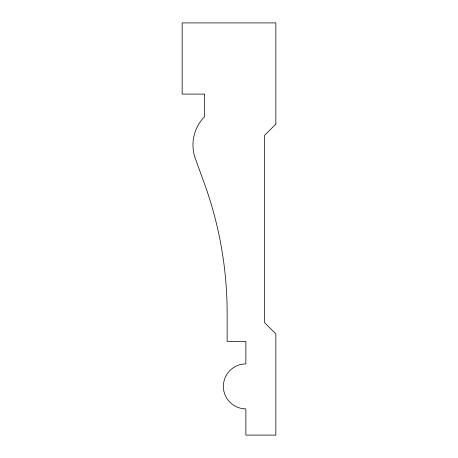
<?xml version="1.0" encoding="UTF-8"?>
<svg xmlns="http://www.w3.org/2000/svg" width="458" height="458" viewBox="0 0 458 458"><rect width="100%" height="100%" fill="white"/><g stroke="black" fill="none" stroke-linecap="round" stroke-linejoin="round"><path stroke-width="0.69" d="M275.842 124.078L264.598 135.316L264.598 322.684L275.842 333.922L275.842 435.1L245.86 435.1L245.86 408.868A22.482 22.482 0 0 1 223.378 386.386A22.482 22.482 0 0 1 245.86 363.904L245.86 341.416L227.128 341.416L227.128 311.44A380.581 380.581 0 0 0 204.348 183.435L195.383 158.691A40.315 40.315 0 0 1 204.64 116.584L204.64 94.096L182.158 94.096L182.158 22.9L275.842 22.9L275.842 124.078"/></g></svg>
